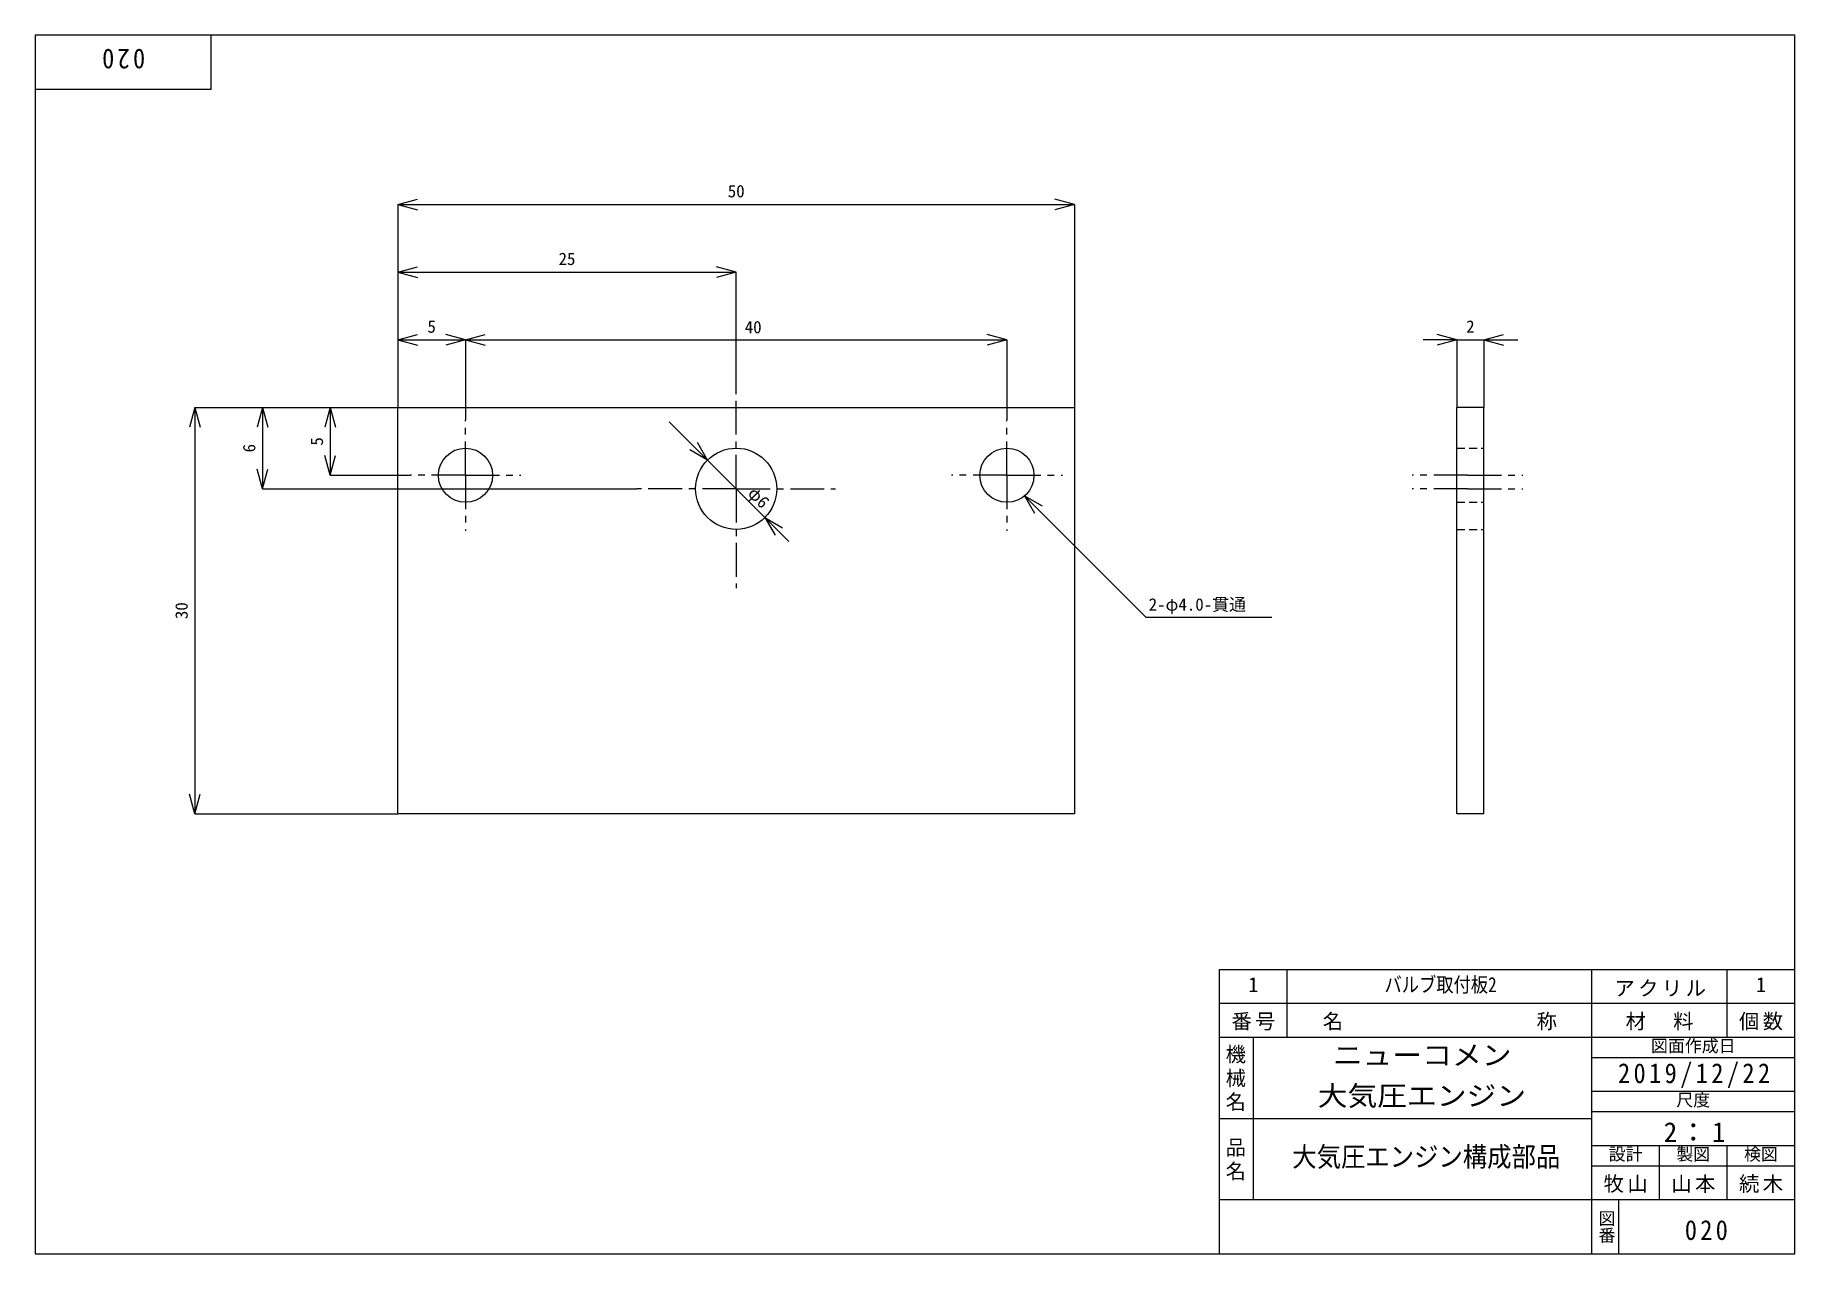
# Model space of a CAD drawing. Units: millimetres at full size, sheet at 2:1. Extents: x -65 to 65, y -47 to 43.
import ezdxf
from ezdxf.enums import TextEntityAlignment as Align

# ---------------------------------------------------------------- set-up
doc = ezdxf.new("R2010")
doc.units = ezdxf.units.MM
doc.header["$LTSCALE"] = 0.5
doc.linetypes.add('CHAIN1', pattern=[8, 5, -1, 1, -1])
doc.linetypes.add('DASHED1', pattern=[1.8, 1.2, -0.6])
doc.layers.add('0-7_表題欄内文字', color=7, linetype='Continuous')
for name, color, linetype, lineweight in [('0-F_輪郭線・表題欄', 7, 'Continuous', 25), ('1-1_実線', 7, 'Continuous', 18), ('1-2_中央線', 7, 'CHAIN1', 25), ('1-3_隠れ線', 4, 'DASHED1', 9), ('1-9_寸法線', 4, 'Continuous', 9)]:
    doc.layers.add(name, color=color, linetype=linetype, lineweight=lineweight)
doc.styles.add('@ＭＳ ゴシック', font='')
doc.styles.add('ＭＳ ゴシック', font='')
doc.styles.get('@ＭＳ ゴシック').set_extended_font_data('@MS Gothic')
doc.styles.get('ＭＳ ゴシック').set_extended_font_data('MS Gothic')

msp = doc.modelspace()

# ---------------------------------------------------------------- linework, layer by layer
at = {"layer": '0-F_輪郭線・表題欄'}
for p, q in [((-65, 43.25), (-65, -46.75)), ((65, 43.25), (-65, 43.25)), ((-52, 39.25), (-52, 43.25)), ((65, -46.75), (65, 43.25)), ((-52, 39.25), (-65, 39.25)), ((22.5, -25.75), (65, -25.75)), ((22.5, -46.75), (22.5, -25.75)), ((27.5, -30.75), (27.5, -25.75)), ((50, -46.75), (50, -25.75)), ((60, -30.75), (60, -25.75)), ((22.5, -28.25), (65, -28.25)), ((22.5, -30.75), (65, -30.75)), ((25, -42.75), (25, -30.75)), ((50, -32.25), (65, -32.25)), ((50, -34.75), (65, -34.75)), ((50, -36.25), (65, -36.25)), ((22.5, -36.75), (50, -36.75)), ((50, -38.75), (65, -38.75)), ((55, -42.75), (55, -38.75)), ((60, -42.75), (60, -38.75)), ((50, -40.25), (65, -40.25)), ((22.5, -42.75), (65, -42.75)), ((52, -46.75), (52, -42.75)), ((-65, -46.75), (65, -46.75))]:
    msp.add_line(p, q, dxfattribs=at)
at = {"layer": '1-1_実線'}
for p, q in [((-38.209, 15.75), (11.791, 15.75)), ((-38.209, -14.25), (-38.209, 15.75)), ((11.791, 15.75), (11.791, -14.25)), ((42.0331, 15.75), (40.0331, 15.75)), ((40.0331, -14.25), (40.0331, 15.75)), ((42.0331, -14.25), (42.0331, 15.75)), ((11.791, -14.25), (-38.209, -14.25)), ((42.0331, -14.25), (40.0331, -14.25))]:
    msp.add_line(p, q, dxfattribs=at)
for centre, radius in [((-33.209, 10.75), 2), ((-13.209, 9.75), 3), ((6.791, 10.75), 2)]:
    msp.add_circle(centre, radius, dxfattribs=at)
at = {"layer": '1-2_中央線'}
for p, q in [((-13.209, 9.75), (-13.209, 17.0958)), ((-33.209, 10.75), (-33.209, 14.8457)), ((6.791, 10.75), (6.791, 14.8457)), ((-33.209, 10.75), (-37.3047, 10.75)), ((-33.209, 10.75), (-33.209, 6.6543)), ((-33.209, 10.75), (-29.1134, 10.75)), ((6.791, 10.75), (2.6953, 10.75)), ((6.791, 10.75), (6.791, 6.6543)), ((6.791, 10.75), (10.8866, 10.75)), ((40.8232, 10.75), (36.7275, 10.75)), ((40.8232, 10.75), (44.9189, 10.75)), ((-13.209, 9.75), (-20.5549, 9.75)), ((-13.209, 9.75), (-13.209, 2.4042)), ((-13.209, 9.75), (-5.8632, 9.75)), ((40.8232, 9.75), (36.7275, 9.75)), ((40.8232, 9.75), (44.9189, 9.75))]:
    msp.add_line(p, q, dxfattribs=at)
at = {"layer": '1-3_隠れ線'}
for p, q in [((40.0331, 12.75), (42.0331, 12.75)), ((40.0331, 8.75), (42.0331, 8.75)), ((40.0331, 6.75), (42.0331, 6.75))]:
    msp.add_line(p, q, dxfattribs=at)
at = {"layer": '1-9_寸法線'}
for p, q in [((-38.209, 30.75), (-36.7602, 31.1382)), ((-38.209, 30.75), (-36.7602, 30.3618)), ((-38.209, 30.75), (11.791, 30.75)), ((-38.209, 30.75), (-38.209, 15.75)), ((11.791, 30.75), (10.3421, 31.1382)), ((11.791, 30.75), (10.3421, 30.3618)), ((11.791, 30.75), (11.791, 15.75)), ((-38.209, 25.75), (-36.7602, 26.1382)), ((-13.209, 25.75), (-14.6579, 26.1382)), ((-38.209, 25.75), (-36.7602, 25.3618)), ((-38.209, 25.75), (-13.209, 25.75)), ((-13.209, 25.75), (-14.6579, 25.3618)), ((-13.209, 17.0958), (-13.209, 25.75)), ((-38.209, 20.75), (-36.7602, 21.1382)), ((-33.209, 20.75), (-34.6579, 21.1382)), ((-33.209, 20.75), (-31.7602, 21.1382)), ((6.791, 20.75), (5.3421, 21.1382)), ((40.0331, 20.75), (38.5842, 21.1382)), ((42.0331, 20.75), (43.4819, 21.1382)), ((-38.209, 20.75), (-36.7602, 20.3618)), ((-38.209, 20.75), (-38.209, 18.25)), ((-38.209, 20.75), (-33.209, 20.75)), ((-33.209, 20.75), (-34.6579, 20.3618)), ((-33.209, 20.75), (-31.7602, 20.3618)), ((-33.209, 20.75), (-33.209, 14.8457)), ((-33.209, 20.75), (6.791, 20.75)), ((6.791, 20.75), (5.3421, 20.3618)), ((6.791, 20.75), (6.791, 14.8457)), ((40.0331, 20.75), (37.5331, 20.75)), ((40.0331, 20.75), (38.5842, 20.3618)), ((40.0331, 20.75), (42.0331, 20.75)), ((40.0331, 20.75), (40.0331, 15.75)), ((42.0331, 20.75), (44.5331, 20.75)), ((42.0331, 20.75), (43.4819, 20.3618)), ((42.0331, 20.75), (42.0331, 15.75)), ((-53.209, 15.75), (-53.5973, 14.3011)), ((-53.209, 15.75), (-52.8208, 14.3011)), ((-53.209, 15.75), (-53.209, -14.25)), ((-53.209, 15.75), (-45.709, 15.75)), ((-48.209, 15.75), (-48.5973, 14.3011)), ((-48.209, 15.75), (-47.8208, 14.3011)), ((-48.209, 15.75), (-48.209, 9.75)), ((-48.209, 15.75), (-38.209, 15.75)), ((-43.209, 15.75), (-43.5973, 14.3011)), ((-43.209, 15.75), (-42.8208, 14.3011)), ((-43.209, 15.75), (-40.709, 15.75)), ((-43.209, 15.75), (-43.209, 10.75)), ((-15.3304, 11.8713), (-18.1588, 14.6997)), ((-15.3304, 11.8713), (-16.0804, 13.1704)), ((-43.209, 10.75), (-43.5973, 12.1989)), ((-43.209, 10.75), (-42.8208, 12.1989)), ((-15.3304, 11.8713), (-16.6294, 12.6213)), ((-11.0877, 7.6287), (-15.3304, 11.8713)), ((-48.209, 9.75), (-48.5973, 11.1989)), ((-48.209, 9.75), (-47.8208, 11.1989)), ((-43.209, 10.75), (-37.3047, 10.75)), ((-48.209, 9.75), (-20.5549, 9.75)), ((8.0891, 9.2407), (17.0517, 0.278)), ((8.0891, 9.2407), (9.3881, 8.4907)), ((8.0891, 9.2407), (8.8391, 7.9416)), ((-11.0877, 7.6287), (-10.3377, 6.3296)), ((17.0517, 0.278), (26.3548, 0.278)), ((-53.209, -14.25), (-53.5973, -12.8011)), ((-53.209, -14.25), (-52.8208, -12.8011)), ((-53.209, -14.25), (-38.209, -14.25))]:
    msp.add_line(p, q, dxfattribs=at)
for points in [[(-38.209, 25.75), (-38.209, 16.7193), (-38.209, 15.75)], [(-9.32, 5.8609), (-11.0877, 7.6287), (-9.7887, 6.8787)]]:
    msp.add_lwpolyline(points, dxfattribs=at)

# ---------------------------------------------------------------- texts
at = {"layer": '0-7_表題欄内文字', "style": 'ＭＳ ゴシック'}
for p in [(24.625, -27.75), (62.125, -27.75)]:
    msp.add_text('1', height=1.1, dxfattribs=at).set_placement(p, align=Align.BOTTOM_LEFT)
for s, height, width, p in [('バルブ取付板2', 1.1, 0.85, (34.6875, -27.75)), ('ニューコメン', 1.466, 1.1, (30.875, -33.25)), ('大気圧エンジン', 1.466, 1.1, (29.75, -36.25)), ('大気圧エンジン構成部品', 1.466, 0.9, (27.875, -40.75))]:
    msp.add_text(s, height=height, dxfattribs=dict(at, width=width)).set_placement(p, align=Align.BOTTOM_LEFT)
at = {"layer": '0-7_表題欄内文字', "color": 4, "style": 'ＭＳ ゴシック'}
for s, p in [('図面作成日', (54.375, -32.125)), ('尺度', (56.25, -36.125)), ('設計', (51.25, -40.125)), ('製図', (56.25, -40.125)), ('検図', (61.25, -40.125))]:
    msp.add_text(s, height=0.9164, dxfattribs=at).set_placement(p, align=Align.BOTTOM_LEFT)
at = {"layer": '0-7_表題欄内文字', "color": 4, "style": '@ＭＳ ゴシック'}
msp.add_text('図番', height=0.9164, rotation=270, dxfattribs=at).set_placement((50.375, -43.5), align=Align.BOTTOM_LEFT)
at = {"layer": '0-7_表題欄内文字', "attachment_point": 7}
for s, insert, char_height, rotation, style in [('\\T1.27;\\W0.9;020', (-56.875, 42.25), 1.466, 180, 'ＭＳ ゴシック'), ('\\T1.17;機械名', (23, -31.25), 1.1, 270, '@ＭＳ ゴシック'), ('\\T1.17;品名', (23, -38.125), 1.1, 270, '@ＭＳ ゴシック')]:
    msp.add_mtext(s, dxfattribs=dict(at, insert=insert, char_height=char_height, rotation=rotation, style=style))
at = {"layer": '0-7_表題欄内文字', "attachment_point": 7, "style": 'ＭＳ ゴシック'}
for s, insert, char_height in [('\\T1.17;アクリル', (51.6703, -27.75), 1.1), ('\\T1.17;番号', (23.375, -30.25), 1.1), ('\\T1.17;名\u3000\u3000\u3000\u3000\u3000\u3000\u3000\u3000称', (30.125, -30.25), 1.1), ('\\T1.17;材\u3000料', (52.5, -30.25), 1.1), ('\\T1.17;個数', (60.875, -30.25), 1.1), ('\\T1.28;\\W0.9;2019/12/22', (51.9375, -34.5), 1.466), ('\\T1.19;2：1', (55.3125, -38.5), 1.466), ('\\T1.17;牧山', (50.875, -42.25), 1.1), ('\\T1.17;山本', (55.875, -42.25), 1.1), ('\\T1.17;続木', (60.875, -42.25), 1.1), ('\\T1.27;\\W0.9;020', (56.875, -45.75), 1.466)]:
    msp.add_mtext(s, dxfattribs=dict(at, insert=insert, char_height=char_height))
at = {"layer": '1-9_寸法線', "style": 'ＭＳ ゴシック'}
for s, p in [('50', (-13.834, 31)), ('25', (-26.334, 26)), ('5', (-36.0215, 21)), ('40', (-12.58, 20.9574)), ('2', (40.7206, 21)), ('2-φ4.0-貫通', (17.2654, 0.4735))]:
    msp.add_text(s, height=0.9164, dxfattribs=at).set_placement(p, align=Align.BOTTOM_LEFT)
for s, rotation, p in [('5', 90, (-43.459, 12.9375)), ('6', 90, (-48.459, 12.4375)), ('φ6', 315, (-12.6213, 9.1475)), ('30', 90, (-53.459, 0.125))]:
    msp.add_text(s, height=0.9164, rotation=rotation, dxfattribs=at).set_placement(p, align=Align.BOTTOM_LEFT)

doc.saveas('drawing.dxf')
